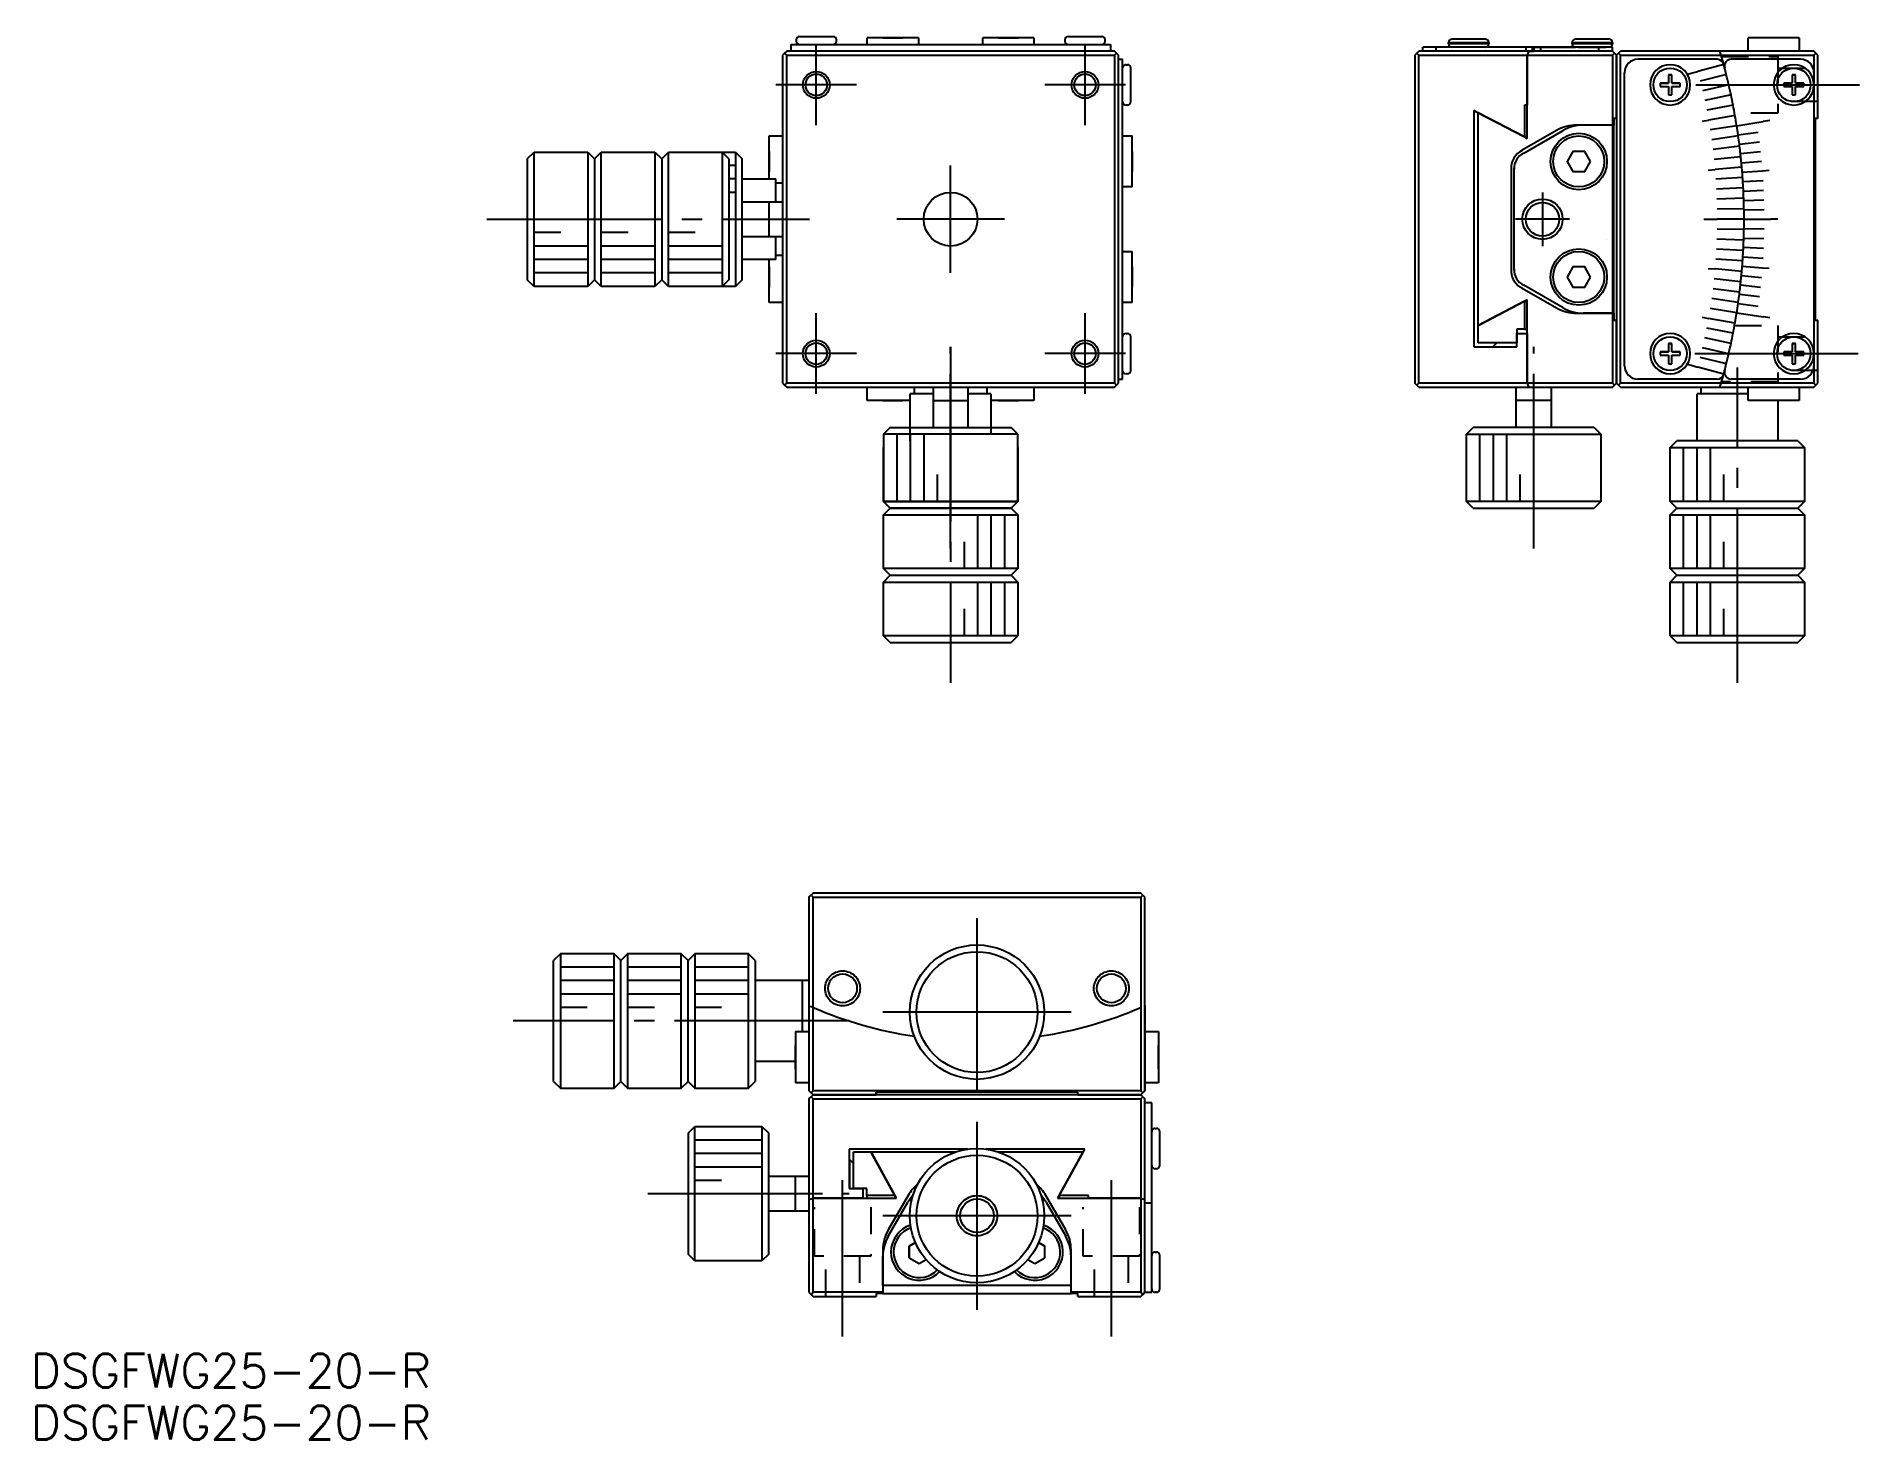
# Model space of a CAD drawing. Extents: x -57 to 79, y 116 to 220.
import ezdxf

# ---------------------------------------------------------------- set-up
doc = ezdxf.new("R2010")
doc.units = 0
doc.linetypes.add('CENTER', pattern=[17.5, 13, -1.5, 1.5, -1.5])
doc.linetypes.add('DASHED', pattern=[3.5, 2, -1.5])
doc.layers.get('0').update_dxf_attribs({"linetype": 'CONTINUOUS'})
doc.layers.add('CENTER', color=1, linetype='CENTER')
doc.styles.get("Standard").update_dxf_attribs({"font": 'txt.shx', "bigfont": '@extfont2.shx'})

msp = doc.modelspace()

# ---------------------------------------------------------------- linework, layer by layer
at = {"color": 7, "linetype": 'CONTINUOUS'}
for p, q in [((-0.76, 219.87), (-0.76, 219.37)), ((-0.76, 219.87), (0.24, 219.87)), ((-0.36, 220.22), (-0.36, 220.12)), ((-0.11, 220.47), (1.14, 220.47)), ((0.24, 219.87), (0.34, 219.87)), ((0.34, 219.87), (1.94, 219.87)), ((1.14, 220.47), (2.39, 220.47)), ((1.94, 219.87), (8.74, 219.87)), ((2.64, 220.12), (2.64, 220.22)), ((8.74, 220.37), (4.94, 220.37)), ((8.74, 220.37), (4.94, 220.37)), ((4.94, 219.87), (4.94, 220.37)), ((6.09, 220.37), (6.84, 220.37)), ((6.84, 220.37), (6.09, 220.37)), ((6.84, 220.37), (7.59, 220.37)), ((7.59, 220.37), (6.84, 220.37)), ((8.74, 220.37), (8.74, 219.87)), ((8.74, 219.87), (13.54, 219.87)), ((17.34, 220.37), (13.54, 220.37)), ((17.34, 220.37), (13.54, 220.37)), ((13.54, 219.87), (13.54, 220.37)), ((13.54, 219.87), (20.34, 219.87)), ((14.69, 220.37), (15.44, 220.37)), ((15.44, 220.37), (14.69, 220.37)), ((15.44, 220.37), (16.19, 220.37)), ((16.19, 220.37), (15.44, 220.37)), ((17.34, 220.37), (17.34, 219.87)), ((19.64, 220.22), (19.64, 220.12)), ((19.89, 220.47), (21.14, 220.47)), ((20.34, 219.87), (21.94, 219.87)), ((21.14, 220.47), (22.39, 220.47)), ((21.94, 219.87), (22.04, 219.87)), ((22.04, 219.87), (23.04, 219.87)), ((22.64, 220.12), (22.64, 220.22)), ((23.04, 219.87), (23.04, 219.37)), ((48.18, 219.92), (48.18, 220.02)), ((50.93, 220.27), (48.43, 220.27)), ((49.56, 220.27), (48.93, 220.27)), ((49.81, 220.27), (49.56, 220.27)), ((50.43, 220.27), (49.81, 220.27)), ((51.18, 220.02), (51.18, 219.92)), ((57.38, 219.92), (57.38, 220.02)), ((60.13, 220.27), (57.63, 220.27)), ((58.76, 220.27), (58.13, 220.27)), ((59.01, 220.27), (58.76, 220.27)), ((59.63, 220.27), (59.01, 220.27)), ((60.38, 220.02), (60.38, 219.92)), ((70.48, 219.37), (70.48, 220.37)), ((74.28, 220.37), (70.48, 220.37)), ((74.28, 220.37), (74.28, 219.37)), ((-1.21, 219.22), (-1.36, 219.07)), ((-1.36, 219.07), (-1.36, 194.67)), ((-1.06, 219.37), (-1.21, 219.22)), ((-1.06, 219.07), (-1.21, 219.22)), ((23.34, 219.37), (-1.06, 219.37)), ((-1.06, 194.67), (-1.06, 219.07)), ((-1.06, 219.07), (23.34, 219.07)), ((23.49, 219.22), (23.34, 219.37)), ((23.34, 219.07), (23.49, 219.22)), ((23.34, 219.07), (23.34, 194.67)), ((23.64, 219.07), (23.49, 219.22)), ((23.64, 194.67), (23.64, 219.07)), ((23.64, 218.77), (23.94, 218.77)), ((23.64, 218.77), (23.94, 218.77)), ((23.94, 217.77), (23.94, 218.77)), ((45.83, 219.22), (45.68, 219.07)), ((45.68, 219.07), (45.68, 194.67)), ((45.83, 219.22), (45.98, 219.37)), ((45.98, 219.07), (45.83, 219.22)), ((54.18, 219.37), (45.98, 219.37)), ((45.98, 219.07), (54.05, 219.07)), ((45.98, 194.67), (45.98, 219.07)), ((46.28, 219.37), (46.28, 219.67)), ((47.28, 219.67), (46.28, 219.67)), ((48.88, 219.67), (47.28, 219.67)), ((50.48, 219.67), (48.88, 219.67)), ((53.97, 219.67), (50.48, 219.67)), ((54.44, 219.67), (53.97, 219.67)), ((54.05, 219.07), (60.38, 219.07)), ((54.05, 215.37), (54.05, 219.07)), ((54.05, 219.07), (54.05, 215.37)), ((60.38, 219.37), (54.18, 219.37)), ((54.18, 219.37), (54.55, 219.37)), ((54.55, 219.67), (54.44, 219.67)), ((55.05, 219.67), (54.55, 219.67)), ((54.58, 219.67), (54.55, 219.67)), ((54.55, 219.37), (54.55, 219.67)), ((54.58, 219.67), (56.3, 219.67)), ((59.38, 219.67), (55.05, 219.67)), ((56.3, 219.67), (56.37, 219.67)), ((56.37, 219.67), (56.44, 219.67)), ((56.44, 219.67), (56.5, 219.67)), ((56.5, 219.67), (56.55, 219.67)), ((56.55, 219.67), (56.59, 219.67)), ((56.59, 219.67), (56.62, 219.67)), ((56.62, 219.67), (56.65, 219.67)), ((56.65, 219.67), (56.67, 219.67)), ((56.67, 219.67), (56.68, 219.67)), ((56.68, 219.67), (56.68, 219.67)), ((57.63, 219.67), (56.68, 219.67)), ((57.83, 219.67), (57.88, 219.67)), ((57.83, 219.67), (57.88, 219.67)), ((57.83, 219.67), (59.93, 219.67)), ((57.83, 219.67), (57.88, 219.67)), ((60.38, 219.67), (59.38, 219.67)), ((59.88, 219.67), (59.93, 219.67)), ((60.13, 219.67), (59.88, 219.67)), ((59.88, 219.67), (59.93, 219.67)), ((59.88, 219.67), (59.93, 219.67)), ((60.38, 219.67), (60.13, 219.67)), ((60.38, 219.37), (60.38, 219.67)), ((60.53, 219.22), (60.38, 219.37)), ((60.38, 219.37), (60.53, 219.22)), ((60.38, 219.07), (60.53, 219.22)), ((60.38, 219.07), (60.38, 213.87)), ((60.48, 219.27), (60.68, 219.07)), ((60.68, 219.07), (60.48, 219.27)), ((60.53, 219.22), (60.68, 219.07)), ((60.68, 219.07), (60.53, 219.22)), ((60.68, 219.07), (60.83, 219.22)), ((60.68, 214.37), (60.68, 219.07)), ((60.68, 219.07), (60.68, 214.37)), ((60.83, 219.22), (60.98, 219.37)), ((60.98, 219.07), (60.83, 219.22)), ((68.39, 219.37), (60.98, 219.37)), ((60.98, 219.07), (68.48, 219.07)), ((60.98, 194.67), (60.98, 219.07)), ((68.18, 218.77), (62.28, 218.77)), ((75.38, 219.37), (68.39, 219.37)), ((68.48, 219.07), (75.38, 219.07)), ((74.38, 218.77), (69.22, 218.77)), ((75.53, 219.22), (75.38, 219.37)), ((75.38, 219.07), (75.53, 219.22)), ((75.38, 219.07), (75.38, 217.77)), ((75.68, 219.07), (75.53, 219.22)), ((75.68, 214.37), (75.68, 219.07)), ((23.94, 217.67), (23.94, 217.77)), ((23.94, 216.07), (23.94, 217.67)), ((24.19, 218.37), (24.29, 218.37)), ((24.54, 216.87), (24.54, 218.12)), ((61.28, 195.97), (61.28, 217.77)), ((64.56, 217.62), (64.56, 217)), ((64.81, 217.62), (64.56, 217.62)), ((64.56, 217.62), (64.81, 217.62)), ((64.81, 217), (64.81, 217.62)), ((73.76, 217.62), (73.76, 217)), ((74.01, 217.62), (73.76, 217.62)), ((73.76, 217.62), (74.01, 217.62)), ((74.01, 217), (74.01, 217.62)), ((75.38, 217.77), (75.38, 216.87)), ((23.94, 197.67), (23.94, 216.07)), ((24.54, 215.62), (24.54, 216.87)), ((63.93, 217), (63.93, 216.75)), ((64.56, 217), (63.93, 217)), ((63.93, 217), (64.56, 217)), ((63.93, 216.75), (64.56, 216.75)), ((64.56, 216.75), (64.56, 216.12)), ((64.56, 216.12), (64.81, 216.12)), ((65.43, 217), (64.81, 217)), ((64.81, 217), (65.43, 217)), ((64.81, 216.12), (64.81, 216.75)), ((64.81, 216.75), (65.43, 216.75)), ((65.43, 216.75), (65.43, 217)), ((73.13, 217), (73.13, 216.75)), ((73.76, 217), (73.13, 217)), ((73.13, 217), (73.76, 217)), ((73.13, 216.75), (73.76, 216.75)), ((73.76, 216.75), (73.76, 216.12)), ((73.76, 216.12), (74.01, 216.12)), ((74.63, 217), (74.01, 217)), ((74.01, 217), (74.63, 217)), ((74.01, 216.12), (74.01, 216.75)), ((74.01, 216.75), (74.63, 216.75)), ((74.63, 216.75), (74.63, 217)), ((75.38, 216.87), (75.38, 196.87)), ((24.29, 215.37), (24.19, 215.37)), ((50.07, 214.95), (50.07, 197.37)), ((50.31, 214.82), (50.07, 214.95)), ((50.4, 214.78), (50.31, 214.82)), ((50.4, 214.78), (53.83, 212.99)), ((50.4, 205.41), (50.4, 214.78)), ((53.83, 212.99), (50.4, 214.78)), ((53.83, 215.37), (53.83, 212.99)), ((54.05, 215.37), (53.83, 215.37)), ((54.05, 212.87), (54.05, 215.37)), ((60.48, 214.37), (60.48, 213.87)), ((60.68, 214.37), (60.48, 214.37)), ((60.68, 214.37), (60.68, 194.67)), ((75.48, 214.37), (75.48, 199.37)), ((75.68, 214.37), (75.48, 214.37)), ((-2.36, 209.87), (-2.36, 213.07)), ((-2.36, 209.87), (-2.36, 213.07)), ((-2.36, 213.07), (-1.36, 213.07)), ((23.94, 213.07), (24.64, 213.07)), ((24.64, 209.27), (24.64, 213.07)), ((24.64, 209.27), (24.64, 213.07)), ((56.22, 213.47), (53.68, 212)), ((53.78, 211.78), (56.71, 213.47)), ((53.83, 212.99), (53.92, 212.94)), ((53.83, 212.99), (54.05, 212.99)), ((54.18, 212.01), (56.71, 213.47)), ((58.21, 213.87), (57.72, 213.87)), ((60.38, 213.87), (58.21, 213.87)), ((60.38, 213.87), (58.21, 213.87)), ((60.38, 213.87), (60.38, 199.87)), ((60.48, 213.87), (60.38, 213.87)), ((60.48, 199.87), (60.48, 213.87)), ((-20.36, 211.37), (-19.86, 211.87)), ((-19.86, 206.87), (-19.86, 211.87)), ((-19.86, 211.87), (-15.86, 211.87)), ((-15.86, 211.87), (-15.86, 206.87)), ((-15.86, 211.87), (-15.36, 211.37)), ((-15.36, 211.37), (-14.86, 211.87)), ((-14.86, 201.87), (-14.86, 211.87)), ((-14.86, 211.87), (-10.86, 211.87)), ((-10.86, 211.87), (-10.86, 206.87)), ((-10.86, 211.87), (-10.36, 211.37)), ((-10.36, 211.37), (-9.86, 211.87)), ((-10.36, 211.37), (-9.86, 211.87)), ((-9.86, 201.87), (-9.86, 211.87)), ((-9.86, 211.87), (-4.86, 211.87)), ((-9.86, 211.87), (-5.86, 211.87)), ((-5.86, 211.87), (-5.86, 206.87)), ((-5.86, 211.87), (-5.36, 211.37)), ((-4.86, 211.87), (-4.86, 206.87)), ((-4.86, 211.87), (-4.36, 211.37)), ((-2.36, 211.92), (-2.36, 211.17)), ((-2.36, 211.17), (-2.36, 211.92)), ((24.64, 211.92), (24.64, 211.17)), ((24.64, 211.17), (24.64, 211.92)), ((53.92, 212.94), (54.05, 212.87)), ((-20.36, 211.37), (-20.36, 206.87)), ((-20.36, 211.37), (-20.36, 208.37)), ((-15.36, 211.37), (-15.36, 206.87)), ((-10.36, 211.37), (-10.36, 202.37)), ((-5.36, 211.37), (-5.36, 202.37)), ((-4.36, 206.87), (-4.36, 211.37)), ((-2.36, 210.42), (-2.36, 211.17)), ((-2.36, 211.17), (-2.36, 210.42)), ((24.64, 211.17), (24.64, 210.42)), ((24.64, 210.42), (24.64, 211.17)), ((52.85, 210.86), (52.85, 202.94)), ((53.05, 210.67), (53.05, 203.07)), ((-4.36, 209.87), (-1.86, 209.87)), ((-1.86, 209.31), (-1.86, 209.87)), ((-1.86, 209.57), (-1.36, 209.57)), ((-1.86, 208.17), (-1.86, 209.31)), ((24.64, 209.27), (23.94, 209.27)), ((-4.36, 208.17), (-2.36, 208.17)), ((-2.37, 208.17), (-2.36, 208.17)), ((-2.36, 205.57), (-2.36, 208.17)), ((-2.36, 208.17), (-2.36, 208.17)), ((-2.36, 208.17), (-1.36, 208.17)), ((-20.36, 206.87), (-20.36, 202.37)), ((-19.86, 201.87), (-19.86, 206.87)), ((-15.86, 206.87), (-15.86, 201.87)), ((-15.36, 206.87), (-15.36, 202.37)), ((-10.86, 206.87), (-10.86, 201.87)), ((-5.86, 206.87), (-5.86, 201.87)), ((-4.86, 206.87), (-4.86, 201.87)), ((-4.36, 202.37), (-4.36, 206.87)), ((-20.36, 205.37), (-20.36, 202.37)), ((-2.36, 205.57), (-4.36, 205.57)), ((-2.36, 205.57), (-2.37, 205.57)), ((-2.36, 205.57), (-2.36, 205.57)), ((-1.36, 205.57), (-2.36, 205.57)), ((-1.86, 204.43), (-1.86, 205.57)), ((50.4, 198.97), (50.4, 205.41)), ((-1.86, 203.87), (-4.36, 203.87)), ((-2.36, 200.67), (-2.36, 203.87)), ((-2.36, 200.67), (-2.36, 203.87)), ((-1.86, 203.87), (-1.86, 204.43)), ((-1.36, 204.17), (-1.86, 204.17)), ((23.94, 204.47), (24.64, 204.47)), ((24.64, 200.67), (24.64, 204.47)), ((24.64, 200.67), (24.64, 204.47)), ((-19.86, 201.87), (-20.36, 202.37)), ((-15.36, 202.37), (-15.86, 201.87)), ((-14.86, 201.87), (-15.36, 202.37)), ((-10.36, 202.37), (-10.86, 201.87)), ((-9.86, 201.87), (-10.36, 202.37)), ((-9.86, 201.87), (-10.36, 202.37)), ((-5.36, 202.37), (-5.86, 201.87)), ((-4.36, 202.37), (-4.86, 201.87)), ((-2.36, 203.32), (-2.36, 202.57)), ((-2.36, 202.57), (-2.36, 203.32)), ((-2.36, 201.82), (-2.36, 202.57)), ((-2.36, 202.57), (-2.36, 201.82)), ((24.64, 203.32), (24.64, 202.57)), ((24.64, 202.57), (24.64, 203.32)), ((24.64, 202.57), (24.64, 201.82)), ((24.64, 201.82), (24.64, 202.57)), ((-15.86, 201.87), (-19.86, 201.87)), ((-10.86, 201.87), (-14.86, 201.87)), ((-4.86, 201.87), (-9.86, 201.87)), ((-5.86, 201.87), (-9.86, 201.87)), ((53.68, 201.74), (56.22, 200.27)), ((53.68, 201.74), (56.22, 200.27)), ((56.71, 200.27), (53.78, 201.96)), ((53.92, 200.8), (53.8, 200.74)), ((54.05, 200.87), (53.92, 200.8)), ((54.05, 198.37), (54.05, 200.87)), ((-1.36, 200.67), (-2.36, 200.67)), ((24.64, 200.67), (23.94, 200.67)), ((53.8, 200.74), (50.4, 198.97)), ((50.49, 199.01), (53.83, 200.76)), ((53.83, 200.76), (53.83, 198.68)), ((53.83, 200.76), (54.05, 200.76)), ((57.72, 199.87), (58.21, 199.87)), ((58.21, 199.87), (60.38, 199.87)), ((60.38, 199.87), (58.21, 199.87)), ((60.38, 199.87), (60.48, 199.87)), ((60.38, 199.87), (60.38, 194.67)), ((60.38, 199.87), (60.48, 199.87)), ((60.48, 199.87), (60.48, 199.37)), ((24.19, 198.37), (24.29, 198.37)), ((24.54, 196.87), (24.54, 198.12)), ((50.4, 198.97), (50.49, 199.01)), ((50.4, 197.68), (50.4, 198.97)), ((53.28, 198.68), (53.28, 198.37)), ((53.83, 198.68), (53.28, 198.68)), ((53.28, 198.37), (53.28, 197.68)), ((53.28, 198.37), (54.05, 198.37)), ((53.28, 197.68), (53.28, 198.37)), ((53.83, 198.68), (54.05, 198.68)), ((54.05, 194.67), (54.05, 198.37)), ((54.05, 198.37), (54.05, 194.67)), ((60.48, 199.37), (60.68, 199.37)), ((60.48, 199.37), (60.68, 199.37)), ((60.68, 194.67), (60.68, 199.37)), ((75.48, 199.37), (75.68, 199.37)), ((75.68, 194.67), (75.68, 199.37)), ((23.94, 196.07), (23.94, 197.67)), ((24.54, 195.62), (24.54, 196.87)), ((50.07, 197.37), (53.28, 197.37)), ((53.28, 197.68), (50.4, 197.68)), ((51.48, 197.37), (51.51, 197.41)), ((51.51, 197.41), (51.78, 197.68)), ((53.28, 197.37), (53.28, 197.68)), ((64.56, 197), (63.93, 197)), ((63.93, 197), (63.93, 196.75)), ((63.93, 197), (64.56, 197)), ((63.93, 196.75), (64.56, 196.75)), ((64.81, 197.62), (64.56, 197.62)), ((64.56, 197.62), (64.56, 197)), ((64.56, 197.62), (64.81, 197.62)), ((64.56, 196.75), (64.56, 196.12)), ((64.81, 197), (64.81, 197.62)), ((65.43, 197), (64.81, 197)), ((64.81, 197), (65.43, 197)), ((64.81, 196.12), (64.81, 196.75)), ((64.81, 196.75), (65.43, 196.75)), ((65.43, 196.75), (65.43, 197)), ((73.76, 197), (73.13, 197)), ((73.13, 197), (73.13, 196.75)), ((73.13, 197), (73.76, 197)), ((73.13, 196.75), (73.76, 196.75)), ((74.01, 197.62), (73.76, 197.62)), ((73.76, 197.62), (73.76, 197)), ((73.76, 197.62), (74.01, 197.62)), ((73.76, 196.75), (73.76, 196.12)), ((74.01, 197), (74.01, 197.62)), ((74.63, 197), (74.01, 197)), ((74.01, 197), (74.63, 197)), ((74.01, 196.12), (74.01, 196.75)), ((74.01, 196.75), (74.63, 196.75)), ((74.63, 196.75), (74.63, 197)), ((75.38, 196.87), (75.38, 195.97)), ((23.94, 195.97), (23.94, 196.07)), ((23.94, 194.97), (23.94, 195.97)), ((24.29, 195.37), (24.19, 195.37)), ((64.56, 196.12), (64.81, 196.12)), ((73.76, 196.12), (74.01, 196.12)), ((75.38, 195.97), (75.38, 194.67)), ((-1.36, 194.67), (-1.21, 194.52)), ((-1.21, 194.52), (-1.06, 194.67)), ((-1.21, 194.52), (-1.06, 194.37)), ((23.34, 194.67), (-1.06, 194.67)), ((-1.06, 194.37), (23.34, 194.37)), ((4.94, 193.37), (4.94, 194.37)), ((8.44, 193.87), (8.44, 194.37)), ((9.84, 194.37), (9.84, 193.37)), ((12.44, 193.37), (12.44, 194.37)), ((13.84, 194.37), (13.84, 193.87)), ((17.34, 194.37), (17.34, 193.37)), ((23.49, 194.52), (23.34, 194.67)), ((23.34, 194.37), (23.49, 194.52)), ((23.49, 194.52), (23.64, 194.67)), ((23.64, 194.97), (23.94, 194.97)), ((23.64, 194.97), (23.94, 194.97)), ((45.83, 194.52), (45.68, 194.67)), ((45.83, 194.52), (45.98, 194.67)), ((45.98, 194.37), (45.83, 194.52)), ((54.05, 194.67), (45.98, 194.67)), ((45.98, 194.37), (54.18, 194.37)), ((53.23, 193.37), (53.23, 194.37)), ((60.38, 194.67), (54.05, 194.67)), ((54.18, 194.37), (60.38, 194.37)), ((55.83, 194.37), (55.83, 193.37)), ((60.53, 194.52), (60.38, 194.67)), ((60.38, 194.37), (60.53, 194.52)), ((60.53, 194.52), (60.68, 194.67)), ((60.83, 194.52), (60.68, 194.67)), ((60.83, 194.52), (60.98, 194.67)), ((60.98, 194.37), (60.83, 194.52)), ((68.48, 194.67), (60.98, 194.67)), ((60.98, 194.37), (68.39, 194.37)), ((68.18, 194.97), (62.28, 194.97)), ((66.98, 193.87), (66.98, 194.37)), ((68.39, 194.37), (75.38, 194.37)), ((75.38, 194.67), (68.48, 194.67)), ((74.38, 194.97), (69.22, 194.97)), ((70.48, 193.37), (70.48, 194.37)), ((74.28, 194.37), (74.28, 193.37)), ((75.53, 194.52), (75.38, 194.67)), ((75.38, 194.37), (75.53, 194.52)), ((75.53, 194.52), (75.68, 194.67)), ((8.14, 193.37), (4.94, 193.37)), ((8.14, 193.37), (4.94, 193.37)), ((6.09, 193.37), (6.84, 193.37)), ((6.84, 193.37), (6.09, 193.37)), ((7.59, 193.37), (6.84, 193.37)), ((6.84, 193.37), (7.59, 193.37)), ((9.84, 193.87), (8.14, 193.87)), ((8.14, 190.37), (8.14, 193.87)), ((9.84, 193.37), (12.44, 193.37)), ((9.84, 193.37), (9.84, 191.37)), ((14.14, 193.87), (12.44, 193.87)), ((12.44, 191.37), (12.44, 193.37)), ((14.14, 193.87), (14.14, 190.87)), ((17.34, 193.37), (14.14, 193.37)), ((17.34, 193.37), (14.14, 193.37)), ((14.69, 193.37), (15.44, 193.37)), ((15.44, 193.37), (14.69, 193.37)), ((16.19, 193.37), (15.44, 193.37)), ((15.44, 193.37), (16.19, 193.37)), ((53.23, 193.37), (53.23, 193.38)), ((53.23, 193.37), (53.23, 193.37)), ((53.23, 191.37), (53.23, 193.37)), ((55.83, 193.37), (53.23, 193.37)), ((55.83, 193.38), (55.83, 193.37)), ((55.83, 193.37), (55.83, 193.37)), ((55.83, 193.37), (55.83, 191.37)), ((66.88, 193.87), (66.68, 193.87)), ((66.68, 190.37), (66.68, 193.87)), ((70.48, 193.87), (66.88, 193.87)), ((74.28, 193.37), (70.48, 193.37)), ((72.68, 193.37), (72.68, 190.37)), ((6.64, 191.37), (6.14, 190.87)), ((6.64, 191.37), (11.14, 191.37)), ((11.14, 191.37), (15.64, 191.37)), ((16.14, 190.87), (15.64, 191.37)), ((49.53, 190.87), (50.03, 191.37)), ((59.03, 191.37), (50.03, 191.37)), ((59.03, 191.37), (59.53, 190.87)), ((11.14, 190.87), (6.14, 190.87)), ((6.14, 190.87), (6.14, 185.87)), ((16.14, 190.87), (11.14, 190.87)), ((16.14, 185.87), (16.14, 190.87)), ((49.53, 190.87), (59.53, 190.87)), ((49.53, 185.87), (49.53, 190.87)), ((59.53, 190.87), (59.53, 185.87)), ((64.68, 189.87), (65.18, 190.37)), ((74.18, 190.37), (65.18, 190.37)), ((74.18, 190.37), (74.68, 189.87)), ((6.14, 185.87), (6.14, 189.87)), ((16.14, 189.87), (16.14, 185.87)), ((64.68, 185.87), (64.68, 189.87)), ((64.68, 189.87), (74.68, 189.87)), ((74.68, 189.87), (74.68, 185.87)), ((16.14, 185.87), (6.14, 185.87)), ((6.14, 185.87), (16.14, 185.87)), ((6.64, 185.37), (6.14, 185.87)), ((6.14, 185.87), (6.64, 185.37)), ((16.14, 185.87), (15.64, 185.37)), ((15.64, 185.37), (16.14, 185.87)), ((59.53, 185.87), (49.53, 185.87)), ((50.03, 185.37), (49.53, 185.87)), ((59.53, 185.87), (59.03, 185.37)), ((65.18, 185.37), (64.68, 185.87)), ((74.68, 185.87), (64.68, 185.87)), ((74.68, 185.87), (74.18, 185.37)), ((6.14, 184.87), (6.64, 185.37)), ((6.14, 184.87), (11.14, 184.87)), ((6.14, 180.87), (6.14, 184.87)), ((6.64, 185.37), (11.14, 185.37)), ((15.64, 185.37), (6.64, 185.37)), ((11.14, 185.37), (15.64, 185.37)), ((11.14, 184.87), (16.14, 184.87)), ((15.64, 185.37), (16.14, 184.87)), ((16.14, 184.87), (16.14, 180.87)), ((50.03, 185.37), (59.03, 185.37)), ((64.68, 184.87), (65.18, 185.37)), ((64.68, 180.87), (64.68, 184.87)), ((64.68, 184.87), (74.68, 184.87)), ((65.18, 185.37), (74.18, 185.37)), ((74.18, 185.37), (74.68, 184.87)), ((74.68, 184.87), (74.68, 180.87)), ((16.14, 180.87), (6.14, 180.87)), ((6.64, 180.37), (6.14, 180.87)), ((16.14, 180.87), (15.64, 180.37)), ((65.18, 180.37), (64.68, 180.87)), ((74.68, 180.87), (64.68, 180.87)), ((74.68, 180.87), (74.18, 180.37)), ((6.14, 179.87), (6.64, 180.37)), ((6.14, 179.87), (11.14, 179.87)), ((6.14, 175.87), (6.14, 179.87)), ((6.64, 180.37), (11.14, 180.37)), ((11.14, 180.37), (15.64, 180.37)), ((11.14, 179.87), (16.14, 179.87)), ((15.64, 180.37), (16.14, 179.87)), ((16.14, 179.87), (16.14, 175.87)), ((64.68, 179.87), (65.18, 180.37)), ((64.68, 175.87), (64.68, 179.87)), ((64.68, 179.87), (74.68, 179.87)), ((65.18, 180.37), (74.18, 180.37)), ((74.18, 180.37), (74.68, 179.87)), ((74.68, 179.87), (74.68, 175.87)), ((11.14, 175.87), (6.14, 175.87)), ((6.64, 175.37), (6.14, 175.87)), ((6.64, 175.37), (11.14, 175.37)), ((6.64, 175.37), (9.64, 175.37)), ((16.14, 175.87), (11.14, 175.87)), ((11.14, 175.37), (15.64, 175.37)), ((12.64, 175.37), (15.64, 175.37)), ((16.14, 175.87), (15.64, 175.37)), ((65.18, 175.37), (64.68, 175.87)), ((74.68, 175.87), (64.68, 175.87)), ((65.18, 175.37), (68.18, 175.37)), ((65.18, 175.37), (74.18, 175.37)), ((71.18, 175.37), (74.18, 175.37)), ((74.68, 175.87), (74.18, 175.37)), ((0.6, 156.41), (0.75, 156.56)), ((0.6, 156.41), (0.6, 148.35)), ((0.9, 156.71), (0.75, 156.56)), ((0.75, 156.56), (0.9, 156.41)), ((25.3, 156.71), (0.9, 156.71)), ((0.9, 148.22), (0.9, 156.41)), ((0.9, 156.41), (25.3, 156.41)), ((25.45, 156.56), (25.3, 156.71)), ((25.3, 156.41), (25.45, 156.56)), ((25.3, 156.41), (25.3, 148.22)), ((25.45, 156.56), (25.6, 156.41)), ((25.6, 148.35), (25.6, 156.41)), ((-17.9, 152.21), (-18.4, 151.71)), ((-13.9, 152.21), (-17.9, 152.21)), ((-17.9, 152.21), (-17.9, 142.21)), ((-13.4, 151.71), (-13.9, 152.21)), ((-13.9, 142.21), (-13.9, 152.21)), ((-12.9, 152.21), (-13.4, 151.71)), ((-8.9, 152.21), (-12.9, 152.21)), ((-12.9, 152.21), (-12.9, 142.21)), ((-8.4, 151.71), (-8.9, 152.21)), ((-8.9, 142.21), (-8.9, 152.21)), ((-7.9, 152.21), (-8.4, 151.71)), ((-3.9, 152.21), (-7.9, 152.21)), ((-7.9, 152.21), (-7.9, 142.21)), ((-3.4, 151.71), (-3.9, 152.21)), ((-3.9, 142.21), (-3.9, 152.21)), ((-18.4, 142.71), (-18.4, 151.71)), ((-18.4, 148.71), (-18.4, 151.71)), ((-13.4, 142.71), (-13.4, 151.71)), ((-8.4, 142.71), (-8.4, 151.71)), ((-3.4, 151.71), (-3.4, 142.71)), ((0.6, 150.21), (-3.4, 150.21)), ((0.1, 150.21), (0.1, 146.9)), ((0.6, 148.35), (0.6, 142.01)), ((0.9, 142.01), (0.9, 148.22)), ((25.3, 148.22), (25.3, 142.01)), ((25.6, 142.01), (25.6, 148.35)), ((25.6, 148.35), (25.6, 146.17)), ((0.1, 146.9), (0.1, 146.41)), ((-18.4, 142.71), (-18.4, 145.71)), ((-0.4, 146.41), (-0.4, 144.51)), ((-0.4, 146.41), (-0.4, 142.61)), ((-0.4, 146.41), (0.6, 146.41)), ((-0.4, 144.95), (-0.4, 145.38)), ((-0.4, 145.38), (-0.4, 144.95)), ((25.6, 146.41), (26.6, 146.41)), ((25.6, 146.17), (25.6, 145.78)), ((25.6, 145.78), (25.6, 144.67)), ((26.6, 146.41), (26.6, 144.51)), ((26.6, 146.41), (26.6, 142.61)), ((26.6, 144.95), (26.6, 145.38)), ((26.6, 145.38), (26.6, 144.95)), ((-3.4, 144.21), (-0.4, 144.21)), ((-0.4, 144.95), (-0.4, 144.08)), ((-0.4, 144.08), (-0.4, 144.95)), ((-0.4, 144.51), (-0.4, 142.61)), ((-0.4, 144.08), (-0.4, 143.65)), ((-0.4, 143.65), (-0.4, 144.08)), ((25.6, 144.67), (25.6, 144.18)), ((25.6, 144.18), (25.6, 142.01)), ((26.6, 144.08), (26.6, 144.95)), ((26.6, 144.95), (26.6, 144.08)), ((26.6, 144.51), (26.6, 142.61)), ((26.6, 143.65), (26.6, 144.08)), ((26.6, 144.08), (26.6, 143.65)), ((-18.4, 142.71), (-17.9, 142.21)), ((-13.9, 142.21), (-13.4, 142.71)), ((-13.4, 142.71), (-12.9, 142.21)), ((-8.9, 142.21), (-8.4, 142.71)), ((-8.4, 142.71), (-7.9, 142.21)), ((-3.9, 142.21), (-3.4, 142.71)), ((0.6, 142.61), (-0.4, 142.61)), ((26.6, 142.61), (25.6, 142.61)), ((-17.9, 142.21), (-13.9, 142.21)), ((-12.9, 142.21), (-8.9, 142.21)), ((-7.9, 142.21), (-3.9, 142.21)), ((0.6, 142.01), (0.75, 141.86)), ((0.6, 141.41), (0.75, 141.56)), ((0.6, 141.41), (0.6, 133.92)), ((0.75, 141.86), (0.9, 142.01)), ((0.9, 141.71), (0.75, 141.86)), ((0.75, 141.56), (0.9, 141.71)), ((0.75, 141.56), (0.9, 141.41)), ((25.3, 142.01), (0.9, 142.01)), ((0.9, 141.71), (5.6, 141.71)), ((20.6, 141.71), (0.9, 141.71)), ((0.9, 134.01), (0.9, 141.41)), ((0.9, 141.41), (25.3, 141.41)), ((5.6, 141.91), (5.6, 141.71)), ((20.6, 141.91), (5.6, 141.91)), ((5.6, 141.71), (5.6, 141.91)), ((20.6, 141.71), (20.6, 141.91)), ((20.6, 141.71), (25.3, 141.71)), ((25.3, 141.71), (20.6, 141.71)), ((25.3, 142.01), (25.45, 141.86)), ((25.5, 141.91), (25.3, 141.71)), ((25.45, 141.86), (25.3, 141.71)), ((25.45, 141.56), (25.3, 141.71)), ((25.3, 141.41), (25.45, 141.56)), ((25.3, 141.41), (25.3, 134.01)), ((25.45, 141.86), (25.6, 142.01)), ((25.45, 141.56), (25.6, 141.41)), ((25.6, 142.01), (25.5, 141.91)), ((25.6, 133.92), (25.6, 141.41)), ((26.1, 141.11), (25.6, 141.11)), ((26.1, 140.11), (26.1, 141.11)), ((26.1, 138.51), (26.1, 140.11)), ((-8.4, 138.86), (-7.9, 139.36)), ((-8.4, 138.86), (-8.4, 129.86)), ((-7.9, 129.36), (-7.9, 139.36)), ((-7.9, 139.36), (-2.9, 139.36)), ((-2.9, 139.36), (-2.9, 129.36)), ((-2.9, 139.36), (-2.4, 138.86)), ((-2.4, 129.86), (-2.4, 138.86)), ((26.1, 136.91), (26.1, 138.51)), ((26.35, 139.21), (26.45, 139.21)), ((26.7, 136.46), (26.7, 138.96)), ((26.7, 137.84), (26.7, 138.46)), ((3.6, 137.67), (3.6, 134.74)), ((12.41, 137.67), (3.6, 137.67)), ((3.91, 137.46), (5.2, 137.46)), ((3.91, 134.74), (3.91, 137.46)), ((5.2, 137.46), (5.24, 137.38)), ((7.01, 134.17), (5.2, 137.46)), ((5.2, 137.46), (11.52, 137.46)), ((5.24, 137.38), (6.98, 134.21)), ((21.12, 137.67), (13.79, 137.67)), ((14.69, 137.46), (21.01, 137.46)), ((21.01, 137.46), (20.07, 135.76)), ((20.07, 135.76), (20.98, 137.42)), ((20.98, 137.42), (21.05, 137.54)), ((21.05, 137.54), (21.12, 137.67)), ((26.7, 137.59), (26.7, 137.84)), ((26.7, 136.96), (26.7, 137.59)), ((-2.4, 135.66), (-0.4, 135.66)), ((-0.4, 135.66), (-0.39, 135.66)), ((-0.4, 135.66), (-0.4, 135.66)), ((-0.4, 135.66), (0.6, 135.66)), ((-0.4, 133.06), (-0.4, 135.66)), ((3.6, 136.86), (3.64, 136.86)), ((3.64, 135.56), (3.64, 136.86)), ((3.64, 136.86), (3.69, 136.81)), ((3.69, 136.81), (3.91, 136.6)), ((20.07, 135.76), (19.17, 134.14)), ((19.22, 134.21), (20.07, 135.76)), ((26.1, 134.22), (26.1, 136.91)), ((26.45, 136.21), (26.35, 136.21)), ((3.6, 134.74), (3.91, 134.74)), ((3.64, 134.74), (3.64, 135.56)), ((4.6, 134.74), (3.91, 134.74)), ((3.91, 134.74), (4.6, 134.74)), ((4.91, 134.74), (4.6, 134.74)), ((4.6, 134.74), (4.6, 134.01)), ((4.91, 134.21), (4.91, 134.74)), ((-0.4, 133.06), (-2.4, 133.06)), ((-0.39, 133.06), (-0.4, 133.06)), ((0.6, 133.06), (-0.4, 133.06)), ((-0.4, 133.06), (-0.4, 133.06)), ((0.6, 133.92), (0.6, 127.01)), ((0.9, 127.01), (0.9, 134.01)), ((0.9, 134.01), (4.6, 134.01)), ((4.6, 134.01), (0.9, 134.01)), ((4.6, 134.01), (7.1, 134.01)), ((6.98, 134.21), (4.91, 134.21)), ((4.91, 134.21), (4.91, 134.01)), ((7.97, 134.21), (6.5, 131.67)), ((6.5, 131.18), (7.96, 133.71)), ((6.98, 134.21), (6.98, 134.01)), ((7.03, 134.13), (7.01, 134.17)), ((7.1, 134.01), (7.03, 134.13)), ((19.7, 131.67), (18.23, 134.21)), ((18.24, 133.71), (19.7, 131.18)), ((19.17, 134.14), (19.1, 134.01)), ((19.1, 134.01), (21.4, 134.01)), ((21.4, 134.21), (19.22, 134.21)), ((19.22, 134.21), (19.22, 134.01)), ((21.4, 134.01), (21.4, 134.21)), ((21.4, 134.01), (25.3, 134.01)), ((25.3, 134.01), (21.4, 134.01)), ((25.3, 134.01), (25.3, 127.01)), ((25.6, 127.01), (25.6, 133.92)), ((25.6, 133.68), (26.1, 133.68)), ((26.1, 133.73), (26.1, 134.22)), ((26.1, 133.73), (26.1, 133.73)), ((26.1, 133.68), (26.1, 133.73)), ((26.1, 133.18), (26.1, 133.68)), ((26.1, 129.31), (26.1, 133.18)), ((8.52, 130.72), (8.05, 130.45)), ((8.05, 130.45), (8.52, 130.72)), ((8.05, 130.45), (8.05, 129.58)), ((8.05, 129.58), (8.05, 130.45)), ((18.15, 130.45), (17.68, 130.72)), ((17.68, 130.72), (18.15, 130.45)), ((18.15, 129.58), (18.15, 130.45)), ((-7.9, 129.36), (-8.4, 129.86)), ((-2.9, 129.36), (-7.9, 129.36)), ((-2.4, 129.86), (-2.9, 129.36)), ((6.1, 130.17), (6.1, 129.68)), ((6.1, 127.51), (6.1, 129.68)), ((6.1, 129.68), (6.1, 127.51)), ((8.05, 129.58), (8.8, 129.15)), ((8.8, 129.15), (9.32, 129.45)), ((16.88, 129.45), (17.4, 129.15)), ((17.4, 129.15), (18.15, 129.58)), ((20.1, 129.68), (20.1, 130.17)), ((20.1, 127.51), (20.1, 129.68)), ((20.1, 127.51), (20.1, 129.68)), ((26.1, 128.01), (26.1, 129.31)), ((26.35, 130.01), (26.45, 130.01)), ((26.7, 127.26), (26.7, 129.76)), ((26.7, 128.64), (26.7, 129.26)), ((26.1, 127.01), (26.1, 128.01)), ((26.7, 128.39), (26.7, 128.64)), ((26.7, 127.76), (26.7, 128.39)), ((0.6, 127.01), (0.75, 126.86)), ((0.75, 126.86), (0.9, 127.01)), ((0.75, 126.86), (0.9, 126.71)), ((6.1, 127.01), (0.9, 127.01)), ((0.9, 126.71), (5.6, 126.71)), ((5.6, 126.91), (5.6, 126.71)), ((6.1, 126.91), (5.6, 126.91)), ((20.1, 127.51), (6.1, 127.51)), ((6.1, 127.51), (6.1, 127.01)), ((6.1, 127.01), (6.1, 126.91)), ((6.1, 126.91), (20.1, 126.91)), ((20.1, 127.01), (20.1, 127.51)), ((25.3, 127.01), (20.1, 127.01)), ((20.1, 126.91), (20.1, 127.01)), ((20.6, 126.91), (20.1, 126.91)), ((20.6, 126.71), (20.6, 126.91)), ((20.6, 126.71), (25.3, 126.71)), ((25.3, 127.01), (25.45, 126.86)), ((25.45, 126.86), (25.3, 126.71)), ((25.45, 126.86), (25.6, 127.01)), ((25.6, 127.01), (26.1, 127.01)), ((26.45, 127.01), (26.35, 127.01))]:
    msp.add_line(p, q, dxfattribs=at)
at = {"color": 3, "linetype": 'CONTINUOUS'}
for p, q in [((48.18, 220.02), (51.18, 220.02)), ((51.18, 219.92), (48.18, 219.92)), ((57.38, 220.02), (60.38, 220.02)), ((60.38, 219.92), (57.38, 219.92)), ((47.28, 219.37), (47.28, 219.67)), ((53.97, 219.37), (53.97, 219.67)), ((54.44, 219.37), (54.44, 219.67)), ((55.05, 219.37), (55.05, 219.67)), ((56.3, 219.67), (56.4, 219.67)), ((56.37, 219.67), (56.48, 219.67)), ((56.4, 219.67), (56.48, 219.67)), ((56.44, 219.67), (56.55, 219.67)), ((56.48, 219.67), (56.55, 219.67)), ((56.48, 219.67), (57.63, 219.67)), ((56.5, 219.67), (56.61, 219.67)), ((56.55, 219.67), (57.63, 219.67)), ((56.55, 219.67), (57.63, 219.67)), ((56.61, 219.67), (56.67, 219.67)), ((56.61, 219.67), (57.63, 219.67)), ((56.67, 219.67), (57.63, 219.67)), ((56.67, 219.67), (57.63, 219.67)), ((56.71, 219.67), (56.76, 219.67)), ((56.71, 219.67), (57.63, 219.67)), ((56.74, 219.67), (57.63, 219.67)), ((56.74, 219.67), (57.63, 219.67)), ((56.74, 219.67), (57.63, 219.67)), ((56.74, 219.67), (57.63, 219.67)), ((56.74, 219.67), (57.63, 219.67)), ((56.74, 219.67), (57.63, 219.67)), ((56.74, 219.67), (57.63, 219.67)), ((56.74, 219.67), (57.63, 219.67)), ((56.74, 219.67), (57.63, 219.67)), ((56.74, 219.67), (57.63, 219.67)), ((56.74, 219.67), (57.63, 219.67)), ((56.74, 219.67), (57.63, 219.67)), ((56.76, 219.67), (57.63, 219.67)), ((56.76, 219.67), (57.63, 219.67)), ((59.38, 219.37), (59.38, 219.67)), ((65.96, 217.66), (66.25, 217.74)), ((66.25, 217.74), (66.74, 217.87)), ((68.67, 218.39), (66.74, 217.87)), ((68.86, 217.64), (66.92, 217.15)), ((69.04, 216.88), (67.09, 216.43)), ((69.21, 216.12), (67.25, 215.71)), ((69.37, 215.36), (67.4, 214.98)), ((69.51, 214.6), (67.54, 214.25)), ((67.05, 214.17), (67.54, 214.25)), ((69.64, 213.83), (67.66, 213.52)), ((69.75, 213.07), (67.77, 212.79)), ((69.64, 213.83), (71.12, 214.07)), ((69.74, 213.14), (71.22, 213.35)), ((71.12, 214.07), (71.61, 214.15)), ((72.1, 214.22), (71.61, 214.15)), ((69.85, 212.3), (67.87, 212.05)), ((69.83, 212.45), (71.32, 212.64)), ((69.91, 211.76), (71.41, 211.92)), ((-4.86, 210.87), (-5.36, 210.87)), ((67.52, 210.53), (68.02, 210.58)), ((69.94, 211.52), (67.95, 211.31)), ((70.01, 210.75), (68.02, 210.58)), ((69.99, 211.06), (71.48, 211.2)), ((70.05, 210.36), (71.54, 210.48)), ((71.54, 210.48), (72.04, 210.52)), ((-4.86, 209.87), (-5.36, 209.87)), ((70.07, 209.98), (68.08, 209.84)), ((70.12, 209.2), (68.13, 209.1)), ((70.1, 209.67), (71.59, 209.76)), ((70.13, 208.97), (71.63, 209.04)), ((-4.86, 208.87), (-5.36, 208.87)), ((70.16, 208.43), (68.16, 208.36)), ((70.18, 207.65), (68.18, 207.61)), ((70.16, 208.27), (71.66, 208.32)), ((70.18, 207.57), (71.68, 207.59)), ((67.18, 206.87), (67.68, 206.87)), ((67.68, 206.87), (68.18, 206.87)), ((70.18, 206.87), (68.18, 206.87)), ((70.18, 206.87), (71.68, 206.87)), ((71.68, 206.87), (72.18, 206.87)), ((72.68, 206.87), (72.18, 206.87)), ((-17.86, 205.87), (-19.86, 205.87)), ((-15.86, 204.87), (-19.86, 204.87)), ((-12.86, 205.87), (-14.86, 205.87)), ((-10.86, 204.87), (-14.86, 204.87)), ((-7.86, 205.87), (-9.86, 205.87)), ((-5.86, 204.87), (-9.86, 204.87)), ((70.16, 205.32), (68.16, 205.39)), ((70.18, 206.1), (68.18, 206.13)), ((70.16, 205.47), (71.66, 205.43)), ((70.18, 206.17), (71.68, 206.15)), ((-15.86, 203.87), (-19.86, 203.87)), ((-10.86, 203.87), (-14.86, 203.87)), ((-5.86, 203.87), (-9.86, 203.87)), ((70.07, 203.77), (68.08, 203.91)), ((70.12, 204.54), (68.13, 204.65)), ((70.1, 204.08), (71.59, 203.98)), ((70.13, 204.78), (71.63, 204.71)), ((-15.86, 202.87), (-19.86, 202.87)), ((-10.86, 202.87), (-14.86, 202.87)), ((-5.86, 202.87), (-9.86, 202.87)), ((67.52, 203.21), (68.02, 203.17)), ((69.94, 202.22), (67.95, 202.43)), ((70.01, 202.99), (68.02, 203.17)), ((69.99, 202.68), (71.48, 202.54)), ((70.05, 203.38), (71.54, 203.26)), ((71.54, 203.26), (72.04, 203.22)), ((69.75, 200.68), (67.77, 200.96)), ((69.85, 201.45), (67.87, 201.69)), ((69.83, 201.29), (71.32, 201.11)), ((69.91, 201.99), (71.41, 201.82)), ((67.05, 199.58), (67.54, 199.49)), ((69.51, 199.14), (67.54, 199.49)), ((69.64, 199.91), (67.66, 200.22)), ((69.64, 199.91), (71.12, 199.68)), ((69.74, 200.6), (71.22, 200.39)), ((71.12, 199.68), (71.61, 199.6)), ((72.1, 199.52), (71.61, 199.6)), ((69.37, 198.38), (67.4, 198.76)), ((69.04, 196.86), (67.09, 197.31)), ((69.21, 197.62), (67.25, 198.04)), ((65.96, 196.08), (66.25, 196)), ((66.25, 196), (66.74, 195.87)), ((68.67, 195.35), (66.74, 195.87)), ((68.86, 196.11), (66.92, 196.59)), ((54.61, 193.37), (54.46, 193.37)), ((7.14, 190.87), (7.14, 185.87)), ((8.14, 190.87), (8.14, 185.87)), ((9.14, 190.87), (9.14, 185.87)), ((50.53, 185.87), (50.53, 190.87)), ((51.53, 185.87), (51.53, 190.87)), ((52.53, 185.87), (52.53, 190.87)), ((65.68, 185.87), (65.68, 189.87)), ((66.68, 185.87), (66.68, 189.87)), ((67.68, 185.87), (67.68, 189.87)), ((10.14, 187.87), (10.14, 185.87)), ((53.53, 185.87), (53.53, 187.87)), ((68.68, 185.87), (68.68, 187.87)), ((13.14, 184.87), (13.14, 180.87)), ((14.14, 184.87), (14.14, 180.87)), ((15.14, 184.87), (15.14, 180.87)), ((65.68, 180.87), (65.68, 184.87)), ((66.68, 180.87), (66.68, 184.87)), ((67.68, 180.87), (67.68, 184.87)), ((12.14, 182.87), (12.14, 180.87)), ((68.68, 180.87), (68.68, 182.87)), ((13.14, 179.87), (13.14, 175.87)), ((14.14, 179.87), (14.14, 175.87)), ((15.14, 179.87), (15.14, 175.87)), ((65.68, 175.87), (65.68, 179.87)), ((66.68, 175.87), (66.68, 179.87)), ((67.68, 175.87), (67.68, 179.87)), ((12.14, 177.87), (12.14, 175.87)), ((68.68, 175.87), (68.68, 177.87)), ((-13.9, 151.21), (-17.9, 151.21)), ((-8.9, 151.21), (-12.9, 151.21)), ((-3.9, 151.21), (-7.9, 151.21)), ((-13.9, 150.21), (-17.9, 150.21)), ((-8.9, 150.21), (-12.9, 150.21)), ((-3.9, 150.21), (-7.9, 150.21)), ((-13.9, 149.21), (-17.9, 149.21)), ((-15.9, 148.21), (-17.9, 148.21)), ((-8.9, 149.21), (-12.9, 149.21)), ((-10.9, 148.21), (-12.9, 148.21)), ((-3.9, 149.21), (-7.9, 149.21)), ((-5.9, 148.21), (-7.9, 148.21)), ((-7.9, 138.36), (-2.9, 138.36)), ((-7.9, 137.36), (-2.9, 137.36)), ((-7.9, 136.36), (-2.9, 136.36)), ((-7.9, 135.36), (-5.9, 135.36))]:
    msp.add_line(p, q, dxfattribs=at)
at = {"color": 3, "linetype": 'DASHED'}
for p, q in [((68.51, 218.97), (72.68, 218.97)), ((72.68, 218.97), (72.68, 214.77)), ((72.68, 218.12), (75.68, 218.12)), ((72.68, 214.77), (69.48, 214.77)), ((75.68, 215.62), (72.68, 215.62)), ((69.48, 198.97), (72.68, 198.97)), ((72.68, 198.97), (72.68, 194.77)), ((72.68, 198.12), (75.68, 198.12)), ((75.68, 195.62), (72.68, 195.62)), ((72.68, 194.77), (68.51, 194.77)), ((1, 129.71), (1, 133.35)), ((5.2, 133.35), (5.2, 129.71)), ((21, 129.71), (21, 133.35)), ((25.2, 133.35), (25.2, 129.71)), ((5.2, 129.71), (1, 129.71)), ((1.85, 126.71), (1.85, 129.71)), ((4.35, 129.71), (4.35, 126.71)), ((25.2, 129.71), (21, 129.71)), ((21.85, 126.71), (21.85, 129.71)), ((24.35, 129.71), (24.35, 126.71))]:
    msp.add_line(p, q, dxfattribs=at)
at = {"color": 7, "linetype": 'CONTINUOUS'}
for points in [[(58.75, 211.17), (58.32, 211.92), (57.45, 211.92), (57.02, 211.17), (57.45, 210.42), (58.32, 210.42)], [(58.75, 202.57), (58.32, 203.32), (57.45, 203.32), (57.02, 202.57), (57.45, 201.82), (58.32, 201.82)]]:
    msp.add_lwpolyline(points, close=True, dxfattribs=at)
at = {"color": 3, "linetype": 'CONTINUOUS'}
for centre, radius in [((1.14, 216.87), 1), ((21.14, 216.87), 1), ((64.68, 216.87), 1.25), ((73.88, 216.87), 1.25), ((55.18, 206.87), 1.5), ((64.68, 196.87), 1.25), ((73.88, 196.87), 1.25), ((1.14, 196.87), 1), ((21.14, 196.87), 1)]:
    msp.add_circle(centre, radius, dxfattribs=at)
at = {"color": 7, "linetype": 'CONTINUOUS'}
for centre, radius in [((1.14, 216.87), 0.8), ((21.14, 216.87), 0.8), ((57.88, 211.17), 2.1), ((57.88, 211.17), 1.9), ((11.14, 206.87), 2), ((55.18, 206.87), 1.25), ((57.88, 202.57), 2.1), ((57.88, 202.57), 1.9), ((1.14, 196.87), 0.8), ((21.14, 196.87), 0.8), ((13.1, 147.86), 5), ((13.1, 147.86), 4.5), ((3.1, 149.63), 1.07), ((23.1, 149.63), 1.07), ((13.1, 132.71), 5), ((13.1, 132.71), 4.5), ((13.1, 132.71), 1.25)]:
    msp.add_circle(centre, radius, dxfattribs=at)
at = {"color": 3, "linetype": 'CENTER'}
for centre, radius in [((3.1, 149.63), 1.3), ((23.1, 149.63), 1.3), ((13.1, 132.71), 1.5)]:
    msp.add_circle(centre, radius, dxfattribs=at)
at = {"color": 7, "linetype": 'CONTINUOUS'}
for centre, radius, start, end in [((-0.11, 220.22), 0.25, 90, 180), ((-0.11, 220.12), 0.25, 180, 270), ((2.39, 220.22), 0.25, 0, 90), ((2.39, 220.12), 0.25, 270, 0), ((19.89, 220.22), 0.25, 90, 180), ((19.89, 220.12), 0.25, 180, 270), ((22.39, 220.22), 0.25, 0, 90), ((22.39, 220.12), 0.25, 270, 0), ((48.43, 220.02), 0.25, 90, 180), ((48.43, 219.92), 0.25, 180, 270), ((50.93, 220.02), 0.25, 0, 90), ((50.93, 219.92), 0.25, 270, 0), ((57.63, 220.02), 0.25, 90, 180), ((57.63, 219.92), 0.25, 180, 270), ((60.13, 220.02), 0.25, 0, 90), ((60.13, 219.92), 0.25, 270, 0), ((25.68, 231.57), 31, 336.22, 336.8245), ((25.68, 231.57), 31, 336.22, 336.8245), ((62.28, 217.77), 1, 90, 180), ((68.18, 218.27), 0.5, 15.0161, 90), ((25.68, 206.87), 44.5, 15.9118, 16.3139), ((25.68, 206.87), 44.5, 15.9118, 16.3139), ((25.68, 206.87), 44.5, 15, 15.9118), ((25.68, 206.87), 44.5, 15, 15.9118), ((69.22, 218.27), 0.5, 90, 194.6748), ((74.38, 217.77), 1, 0, 90), ((24.19, 218.12), 0.25, 90, 180), ((24.29, 218.12), 0.25, 0, 90), ((64.68, 216.87), 1.5, 270, 180), ((25.68, 206.87), 44.5, 15, 15.0161), ((25.68, 206.87), 44.5, 14.6748, 15), ((25.68, 206.87), 44.5, 13.9999, 14.6748), ((25.68, 206.87), 44.5, 14, 14.6748), ((25.68, 206.87), 44.5, 13.0001, 13.9999), ((25.68, 206.87), 44.5, 13, 14), ((73.88, 216.87), 1.5, 270, 180), ((64.68, 216.87), 1.5, 180, 270), ((25.68, 206.87), 44.5, 12, 13.0001), ((25.68, 206.87), 44.5, 12, 13), ((25.68, 206.87), 44.5, 10.9999, 12), ((25.68, 206.87), 44.5, 11, 12), ((73.88, 216.87), 1.5, 180, 270), ((24.19, 215.62), 0.25, 180, 270), ((24.29, 215.62), 0.25, 270, 0), ((25.68, 206.87), 44.5, 10.0001, 10.9999), ((25.68, 206.87), 44.5, 10, 11), ((25.68, 206.87), 44.5, 9, 10.0001), ((25.68, 206.87), 44.5, 9, 10), ((57.72, 210.87), 3, 90, 120), ((58.21, 210.87), 3, 90, 120), ((25.68, 206.87), 44.5, 8.1, 9), ((25.68, 206.87), 44.5, 8.1, 9), ((25.68, 206.87), 44.5, 8, 8.1), ((25.68, 206.87), 44.5, 8, 8.1), ((25.68, 206.87), 44.5, 7.2, 8), ((25.68, 206.87), 44.5, 7.2, 8), ((54.26, 210.71), 1.41, 114.0702, 186.0026), ((54.34, 210.63), 1.28, 115.6538, 181.6712), ((25.68, 206.87), 44.5, 7, 7.2), ((25.68, 206.87), 44.5, 7, 7.2), ((25.68, 206.87), 44.5, 6.3, 7), ((25.68, 206.87), 44.5, 6.3, 7), ((25.68, 206.87), 44.5, 6, 6.3), ((25.68, 206.87), 44.5, 6, 6.3), ((25.68, 206.87), 44.5, 5.4, 6), ((25.68, 206.87), 44.5, 5.4, 6), ((25.68, 206.87), 44.5, 5, 5.4), ((25.68, 206.87), 44.5, 5, 5.4), ((25.68, 206.87), 44.5, 4.5, 5), ((25.68, 206.87), 44.5, 4.5, 5), ((25.68, 206.87), 44.5, 4, 4.5), ((25.68, 206.87), 44.5, 4, 4.5), ((25.68, 206.87), 44.5, 3.6, 4), ((25.68, 206.87), 44.5, 3.6, 4), ((25.68, 206.87), 44.5, 3, 3.6), ((25.68, 206.87), 44.5, 3, 3.6), ((25.68, 206.87), 44.5, 2.7, 3), ((25.68, 206.87), 44.5, 2.7, 3), ((25.68, 206.87), 44.5, 2, 2.7), ((25.68, 206.87), 44.5, 2, 2.7), ((25.68, 206.87), 44.5, 1.8, 2), ((25.68, 206.87), 44.5, 1.8, 2), ((25.68, 206.87), 44.5, 1, 1.8), ((25.68, 206.87), 44.5, 1, 1.8), ((25.68, 206.87), 44.5, 0.9, 1), ((25.68, 206.87), 44.5, 0.9, 1), ((25.68, 206.87), 44.5, 0, 0.9), ((25.68, 206.87), 44.5, 0, 0.9), ((25.68, 206.87), 44.5, 359.1, 0), ((25.68, 206.87), 44.5, 359.1, 0), ((25.68, 206.87), 44.5, 357.3, 358), ((25.68, 206.87), 44.5, 357.3, 358), ((25.68, 206.87), 44.5, 358.2, 359), ((25.68, 206.87), 44.5, 358.2, 359), ((25.68, 206.87), 44.5, 358, 358.2), ((25.68, 206.87), 44.5, 358, 358.2), ((25.68, 206.87), 44.5, 359, 359.1), ((25.68, 206.87), 44.5, 359, 359.1), ((25.68, 206.87), 44.5, 355.5, 356), ((25.68, 206.87), 44.5, 355.5, 356), ((25.68, 206.87), 44.5, 356, 356.4), ((25.68, 206.87), 44.5, 356, 356.4), ((25.68, 206.87), 44.5, 356.4, 357), ((25.68, 206.87), 44.5, 356.4, 357), ((25.68, 206.87), 44.5, 357, 357.3), ((25.68, 206.87), 44.5, 357, 357.3), ((54.25, 203.02), 1.4, 183.2981, 246.0363), ((54.33, 203.11), 1.27, 178.4234, 244.6199), ((25.68, 206.87), 44.5, 353.7, 354), ((25.68, 206.87), 44.5, 353.7, 354), ((25.68, 206.87), 44.5, 354, 354.6), ((25.68, 206.87), 44.5, 354, 354.6), ((25.68, 206.87), 44.5, 354.6, 355), ((25.68, 206.87), 44.5, 354.6, 355), ((25.68, 206.87), 44.5, 355, 355.5), ((25.68, 206.87), 44.5, 355, 355.5), ((25.68, 206.87), 44.5, 352, 352.8), ((25.68, 206.87), 44.5, 352, 352.8), ((25.68, 206.87), 44.5, 352.8, 353), ((25.68, 206.87), 44.5, 352.8, 353), ((25.68, 206.87), 44.5, 353, 353.7), ((25.68, 206.87), 44.5, 353, 353.7), ((57.72, 202.87), 3, 240, 270), ((58.21, 202.87), 3, 240, 270), ((25.68, 206.87), 44.5, 349.9999, 351), ((25.68, 206.87), 44.5, 350, 351), ((25.68, 206.87), 44.5, 351, 351.9), ((25.68, 206.87), 44.5, 351, 351.9), ((25.68, 206.87), 44.5, 351.9, 352), ((25.68, 206.87), 44.5, 351.9, 352), ((24.19, 198.12), 0.25, 90, 180), ((24.29, 198.12), 0.25, 0, 90), ((64.68, 196.87), 1.5, 270, 180), ((25.68, 206.87), 44.5, 347.9999, 349.0001), ((25.68, 206.87), 44.5, 348, 349), ((25.68, 206.87), 44.5, 349.0001, 349.9999), ((25.68, 206.87), 44.5, 349, 350), ((73.88, 196.87), 1.5, 270, 180), ((64.68, 196.87), 1.5, 180, 270), ((25.68, 206.87), 44.5, 346.0001, 347), ((25.68, 206.87), 44.5, 346, 347), ((25.68, 206.87), 44.5, 347, 347.9999), ((25.68, 206.87), 44.5, 347, 348), ((73.88, 196.87), 1.5, 180, 270), ((24.19, 195.62), 0.25, 180, 270), ((24.29, 195.62), 0.25, 270, 0), ((62.28, 195.97), 1, 180, 270), ((25.68, 206.87), 44.5, 344.9839, 345), ((25.68, 206.87), 44.5, 345, 345.3252), ((69.22, 195.47), 0.5, 165.3252, 270), ((25.68, 206.87), 44.5, 345.3252, 346.0001), ((25.68, 206.87), 44.5, 345.3252, 346), ((74.38, 195.97), 1, 270, 0), ((25.68, 182.17), 31, 23.1755, 23.78), ((25.68, 182.17), 31, 23.1755, 23.78), ((68.18, 195.47), 0.5, 270, 344.9839), ((25.68, 206.87), 44.5, 343.6861, 344.0882), ((25.68, 206.87), 44.5, 343.6861, 344.0882), ((25.68, 206.87), 44.5, 344.0882, 344.9839), ((25.68, 206.87), 44.5, 344.0882, 344.9839), ((13.1, 176.71), 31, 246.22, 246.8245), ((13.1, 176.71), 31, 246.22, 246.8245), ((13.1, 176.71), 31, 246.8245, 261.3432), ((13.1, 176.71), 31, 246.8245, 261.3432), ((13.1, 176.71), 31, 278.6568, 293.1755), ((13.1, 176.71), 31, 278.6568, 293.1755), ((26.35, 138.96), 0.25, 90, 180), ((26.45, 138.96), 0.25, 0, 90), ((26.35, 136.46), 0.25, 180, 270), ((26.45, 136.46), 0.25, 270, 0), ((10.57, 132.71), 3, 129.0719, 150), ((15.63, 132.71), 3, 30, 50.9281), ((-11.6, 176.71), 44.5, 285.9118, 286.3139), ((-11.6, 176.71), 44.5, 285.9118, 286.3139), ((10.56, 132.21), 3, 137.9396, 150), ((15.64, 132.21), 3, 30, 42.0604), ((37.8, 176.71), 44.5, 253.6861, 254.0882), ((37.8, 176.71), 44.5, 253.6861, 254.0882), ((9.1, 130.17), 3, 150, 180), ((8.8, 130.01), 2.1, 108.0392, 180), ((8.8, 130.01), 1.9, 108.9733, 180), ((17.4, 130.01), 2.1, 223.7892, 71.9608), ((17.4, 130.01), 1.9, 224.7233, 71.0267), ((17.1, 130.17), 3, 0, 30), ((9.1, 129.68), 3, 150, 180), ((17.1, 129.68), 3, 0, 30), ((8.8, 130.01), 2.1, 180, 316.2108), ((8.8, 130.01), 1.9, 180, 315.2767), ((26.35, 129.76), 0.25, 90, 180), ((26.45, 129.76), 0.25, 0, 90), ((26.35, 127.26), 0.25, 180, 270), ((26.45, 127.26), 0.25, 270, 0)]:
    msp.add_arc(centre, radius, start, end, dxfattribs=at)
at = {"layer": 'CENTER', "color": 1, "linetype": 'CENTER'}
for p, q in [((1.14, 213.87), (1.14, 219.87)), ((21.14, 213.87), (21.14, 219.87)), ((4.14, 216.87), (-1.86, 216.87)), ((24.14, 216.87), (18.14, 216.87)), ((66.6, 216.87), (78.77, 216.87)), ((11.14, 202.87), (11.14, 210.87)), ((55.18, 208.87), (55.18, 204.87)), ((-23.36, 206.87), (0.64, 206.87)), ((15.14, 206.87), (7.14, 206.87)), ((57.18, 206.87), (53.18, 206.87)), ((59.95, 205.37), (59.95, 205.37)), ((1.14, 193.87), (1.14, 199.87)), ((21.14, 193.87), (21.14, 199.87)), ((4.14, 196.87), (-1.86, 196.87)), ((11.14, 182.37), (11.14, 197.37)), ((11.14, 197.37), (11.14, 172.37)), ((24.14, 196.87), (18.14, 196.87)), ((54.53, 182.37), (54.53, 197.37)), ((66.51, 196.87), (78.68, 196.87)), ((69.68, 172.37), (69.68, 195.84)), ((13.1, 154.86), (13.1, 140.86)), ((3.6, 147.21), (-21.4, 147.21)), ((-11.4, 134.36), (3.6, 134.36))]:
    msp.add_line(p, q, dxfattribs=at)
at = {"layer": 'CENTER', "color": 1, "linetype": 'CONTINUOUS'}
for p, q in [((20.1, 147.86), (6.1, 147.86)), ((13.1, 139.71), (13.1, 125.71)), ((3.1, 123.71), (3.1, 135.35)), ((23.1, 123.71), (23.1, 135.35)), ((20.1, 132.71), (6.1, 132.71))]:
    msp.add_line(p, q, dxfattribs=at)

# ---------------------------------------------------------------- texts
at = {"color": 7}
for p in [(-57.31, 119.92), (-57.31, 116.05)]:
    msp.add_text('DSGFWG25-20-R', height=2.5, dxfattribs=at).set_placement(p)

doc.saveas('drawing.dxf')
